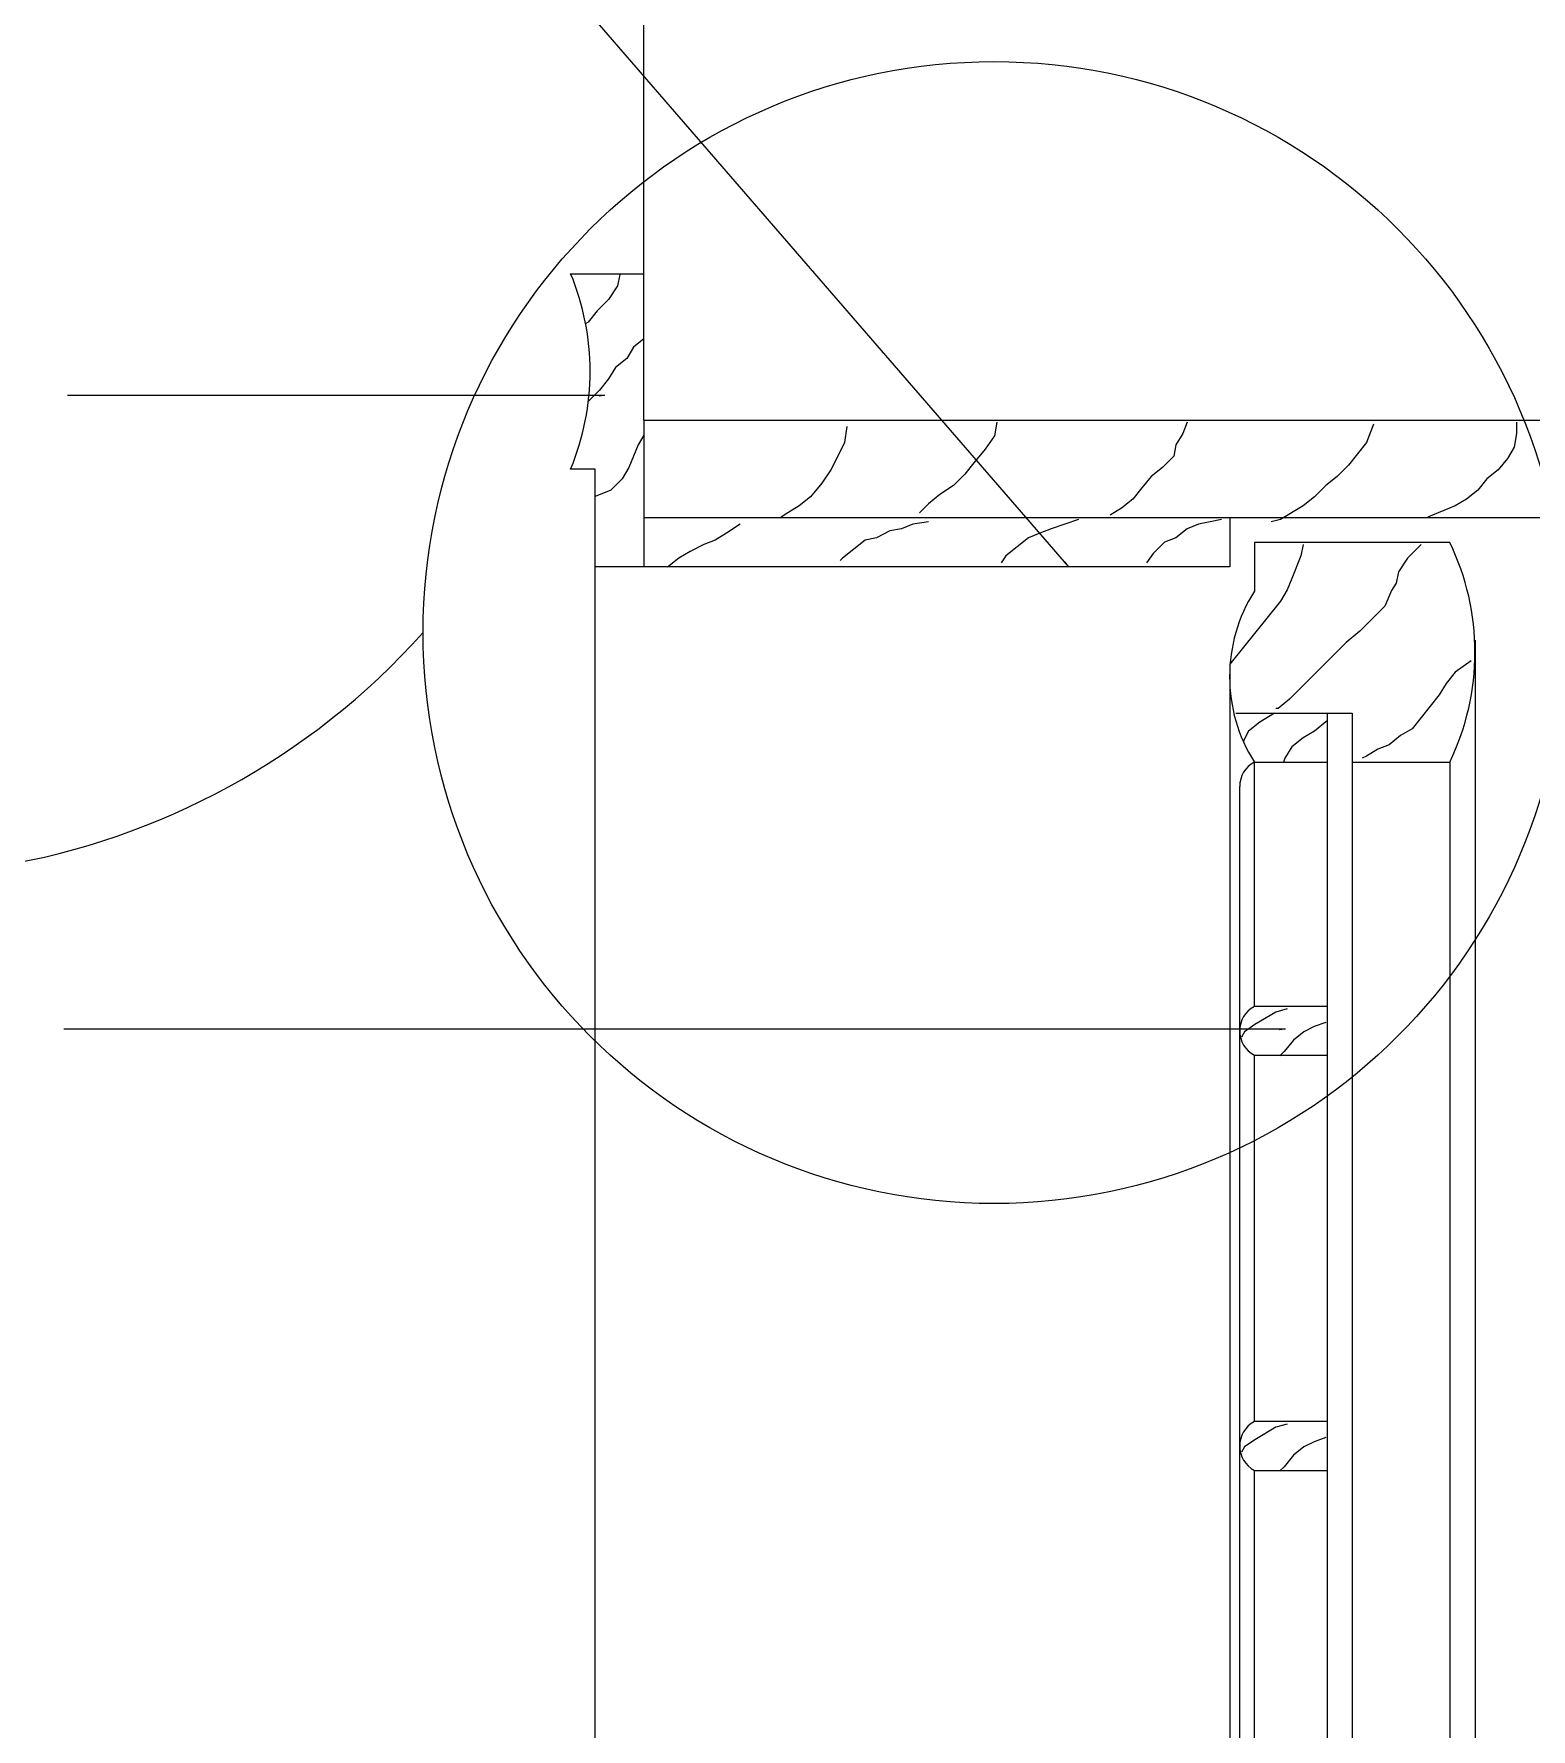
# Model space of a CAD drawing. Header units: metres. Extents: x 289 to 5205, y 117 to 7144.
# Drawn here: x 4281 to 4894, y 5685 to 6380 of the extents above; entities that cross this region are included whole.
import ezdxf

# ---------------------------------------------------------------- set-up
doc = ezdxf.new("R2010")
doc.units = ezdxf.units.M
for name, color, linetype in [('2', 2, 'Continuous'), ('3', 3, 'Continuous'), ('4', 4, 'Continuous'), ('7', 7, 'Continuous'), ('BH', 3, 'Continuous'), ('DIM', 3, 'Continuous')]:
    doc.layers.add(name, color=color, linetype=linetype)
doc.dimstyles.get("Standard").update_dxf_attribs({"dimtxt": 2.5, "dimasz": 2.5, "dimexe": 1.25, "dimexo": 0.625, "dimtad": 1, "dimcen": 2.5, "dimazin": 3, "dimtfac": 1, "dimtmove": 0, "dimatfit": 3})

msp = doc.modelspace()

# ---------------------------------------------------------------- hatches: boundary and pattern name
at = {"layer": 'BH'}
h = msp.add_hatch(dxfattribs=at)
h.set_pattern_fill('AR-CONC', scale=25)
h.paths.add_polyline_path([(5010.56, 6753.24), (4530.56, 6650.74), (4530.56, 6319.02, -0.5), (4890.92, 6221.31), (5010.56, 6221.31)])
h = msp.add_hatch(dxfattribs=at)
h.set_pattern_fill('ANSI31', scale=500)
h.paths.add_polyline_path([(5010.56, 6753.24), (4530.56, 6650.74), (4530.56, 6319.02, -0.5), (4890.92, 6221.31), (5010.56, 6221.31)])
h.paths.add_polyline_path([(4530.56, 6319.02), (4530.56, 6221.31), (4890.92, 6221.31, 0.5)])
h = msp.add_hatch(dxfattribs=at)
h.set_pattern_fill('AR-CONC', scale=25)
h.paths.add_polyline_path([(4530.56, 6319.02), (4530.56, 6221.31), (4890.92, 6221.31, 0.5)])

# ---------------------------------------------------------------- linework, layer by layer
at = {"layer": '2'}
for q in [(4530.56, 6650.74), (5010.56, 6221.31)]:
    msp.add_line((4530.56, 6221.31), q, dxfattribs=at)
at = {"layer": '3'}
for p, q in [((4780.56, 5981.31), (4780.56, 6081.31)), ((4810.56, 5081.31), (4810.56, 6081.31)), ((4820.56, 6081.31), (4820.56, 5081.31)), ((4780.56, 5811.31), (4780.56, 5961.31)), ((4780.56, 5371.31), (4780.56, 5791.31))]:
    msp.add_line(p, q, dxfattribs=at)
at = {"layer": '4'}
for p, q in [((4530.56, 6221.31), (4530.56, 6161.31)), ((4510.56, 1361.31), (4510.56, 6161.31)), ((4860.56, 6081.31), (4860.56, 5081.31))]:
    msp.add_line(p, q, dxfattribs=at)
for points in [[(5010.56, 6301.31), (5040.56, 6301.31), (5040.56, 6181.31), (4770.56, 6181.31), (4770.56, 6161.31), (4530.56, 6161.31), (4510.56, 6161.31), (4510.56, 6201.31), (4500.56, 6201.31, 0.2), (4500.56, 6281.31), (4530.56, 6281.31)], [(4772.95, 6101.31), (4820.56, 6101.31), (4820.56, 6081.31), (4860.56, 6081.31, 0.23), (4860.56, 6171.31), (4780.56, 6171.31), (4780.56, 6151.31, 0.29), (4780.56, 6081.31), (4810.56, 6081.31), (4810.56, 6101.31)], [(4810.56, 5981.31), (4780.56, 5981.31, 0.6), (4780.56, 5961.31), (4810.56, 5961.31)], [(4810.56, 5811.31), (4780.56, 5811.31, 0.6), (4780.56, 5791.31), (4810.56, 5791.31)]]:
    msp.add_lwpolyline(points, format="xyb", dxfattribs=at)
at = {"layer": '7'}
for p, q in [((4770.56, 6181.31), (4530.56, 6181.31)), ((4870.96, 6131.31), (4870.96, 5041.31)), ((4770.56, 6121.31), (4770.56, 5051.31))]:
    msp.add_line(p, q, dxfattribs=at)
msp.add_lwpolyline([(4780.56, 6081.31, 0.28), (4774.55, 6071.31)], format="xyb", dxfattribs=at)
msp.add_lwpolyline([(4774.55, 5091.31), (4774.55, 6071.31)], dxfattribs=at)
at = {"layer": 'BH'}
for p, q in [((4519.81, 6276.29), (4516.09, 6270.72)), ((4520.74, 6280.93), (4519.81, 6276.29)), ((4516.09, 6270.72), (4511.45, 6266.07)), ((4507.73, 6261.43), (4506.81, 6260.88)), ((4511.45, 6266.07), (4507.73, 6261.43)), ((4530.56, 6254.61), (4526.32, 6251.21)), ((4526.32, 6251.21), (4523.53, 6246.57)), ((4518.88, 6242.85), (4516.09, 6238.21)), ((4523.53, 6246.57), (4518.88, 6242.85)), ((4512.37, 6233.57), (4507.73, 6228.92)), ((4516.09, 6238.21), (4512.37, 6233.57)), ((4675.03, 6220.56), (4674.1, 6214.99)), ((4753.1, 6220.56), (4751.24, 6215.92)), ((4829.32, 6219.64), (4826.53, 6212.2)), ((4887.87, 6220.56), (4887.87, 6215.92)), ((4530.56, 6215.25), (4528.18, 6211.28)), ((4613.69, 6218.71), (4612.76, 6212.2)), ((4674.1, 6214.99), (4670.38, 6209.42)), ((4751.24, 6215.92), (4748.46, 6211.28)), ((4887.87, 6215.92), (4886.94, 6210.35)), ((4528.18, 6211.28), (4524.46, 6201.99)), ((4609.97, 6206.63), (4607.18, 6201.06)), ((4612.76, 6212.2), (4609.97, 6206.63)), ((4670.38, 6209.42), (4665.73, 6203.85)), ((4747.53, 6206.63), (4742.88, 6201.99)), ((4748.46, 6211.28), (4747.53, 6206.63)), ((4822.81, 6207.56), (4819.09, 6202.92)), ((4826.53, 6212.2), (4822.81, 6207.56)), ((4884.16, 6205.7), (4880.44, 6201.06)), ((4886.94, 6210.35), (4884.16, 6205.7)), ((4524.46, 6201.99), (4521.67, 6197.34)), ((4607.18, 6201.06), (4603.46, 6195.49)), ((4662.02, 6199.2), (4657.37, 6194.56)), ((4665.73, 6203.85), (4662.02, 6199.2)), ((4742.88, 6201.99), (4738.23, 6198.27)), ((4819.09, 6202.92), (4814.45, 6198.27)), ((4880.44, 6201.06), (4875.79, 6197.34)), ((4517.02, 6192.7), (4510.56, 6190.12)), ((4521.67, 6197.34), (4517.02, 6192.7)), ((4603.46, 6195.49), (4598.81, 6189.91)), ((4657.37, 6194.56), (4651.79, 6190.84)), ((4734.51, 6193.63), (4730.8, 6188.99)), ((4738.23, 6198.27), (4734.51, 6193.63)), ((4809.8, 6194.56), (4805.15, 6189.91)), ((4814.45, 6198.27), (4809.8, 6194.56)), ((4872.07, 6192.7), (4867.43, 6188.99)), ((4875.79, 6197.34), (4872.07, 6192.7)), ((4594.17, 6186.2), (4589.52, 6183.41)), ((4598.81, 6189.91), (4594.17, 6186.2)), ((4647.15, 6187.13), (4643.43, 6183.41)), ((4651.79, 6190.84), (4647.15, 6187.13)), ((4726.15, 6185.27), (4721.5, 6182.48)), ((4730.8, 6188.99), (4726.15, 6185.27)), ((4800.5, 6186.2), (4791.21, 6180.63)), ((4805.15, 6189.91), (4800.5, 6186.2)), ((4862.78, 6186.2), (4858.13, 6184.34)), ((4867.43, 6188.99), (4862.78, 6186.2)), ((4570, 6178.77), (4564.42, 6175.05)), ((4589.52, 6183.41), (4586.73, 6181.56)), ((4640.64, 6178.77), (4635.99, 6176.91)), ((4647.15, 6179.7), (4640.64, 6178.77)), ((4702.91, 6178.77), (4697.34, 6176.91)), ((4708.49, 6180.63), (4702.91, 6178.77)), ((4757.75, 6178.77), (4753.1, 6176.91)), ((4762.4, 6179.7), (4757.75, 6178.77)), ((4767.04, 6180.63), (4762.4, 6179.7)), ((4791.21, 6180.63), (4787.49, 6179.7)), ((4853.48, 6182.48), (4851.62, 6181.56)), ((4858.13, 6184.34), (4853.48, 6182.48)), ((4559.78, 6172.27), (4555.13, 6170.41)), ((4564.42, 6175.05), (4559.78, 6172.27)), ((4621.12, 6172.27), (4616.47, 6168.55)), ((4625.77, 6173.2), (4621.12, 6172.27)), ((4631.34, 6175.98), (4625.77, 6173.2)), ((4635.99, 6176.91), (4631.34, 6175.98)), ((4688.04, 6173.2), (4683.39, 6169.48)), ((4692.69, 6175.05), (4688.04, 6173.2)), ((4697.34, 6176.91), (4692.69, 6175.05)), ((4743.81, 6171.34), (4739.16, 6166.69)), ((4748.46, 6173.2), (4743.81, 6171.34)), ((4753.1, 6176.91), (4748.46, 6173.2)), ((4544.91, 6164.84), (4540.26, 6161.12)), ((4549.55, 6167.62), (4544.91, 6164.84)), ((4555.13, 6170.41), (4549.55, 6167.62)), ((4611.83, 6164.84), (4610.9, 6163.91)), ((4616.47, 6168.55), (4611.83, 6164.84)), ((4678.75, 6165.77), (4676.89, 6162.98)), ((4683.39, 6169.48), (4678.75, 6165.77)), ((4739.16, 6166.69), (4736.37, 6162.98)), ((4799.58, 6165.77), (4795.86, 6156.48)), ((4800.5, 6170.41), (4799.58, 6165.77)), ((4843.26, 6164.84), (4839.54, 6159.26)), ((4848.84, 6170.41), (4843.26, 6164.84)), ((4839.54, 6159.26), (4838.61, 6154.62)), ((4794, 6151.83), (4791.21, 6147.19)), ((4795.86, 6156.48), (4794, 6151.83)), ((4836.75, 6151.62), (4833.97, 6145.12)), ((4838.61, 6154.62), (4836.75, 6151.62)), ((4791.21, 6147.19), (4770.57, 6121.41)), ((4833.97, 6145.12), (4828.39, 6139.54)), ((4828.39, 6139.54), (4823.74, 6134.9)), ((4818.16, 6130.26), (4804.22, 6116.32)), ((4823.74, 6134.9), (4818.16, 6130.26)), ((4869.28, 6122.83), (4862.78, 6118.18)), ((4804.22, 6116.32), (4799.58, 6111.68)), ((4862.78, 6118.18), (4859.06, 6113.54)), ((4799.58, 6111.68), (4794.93, 6107.04)), ((4856.27, 6108.89), (4852.55, 6104.25)), ((4859.06, 6113.54), (4856.27, 6108.89)), ((4790.28, 6103.32), (4789.35, 6103.32)), ((4794.93, 6107.04), (4790.28, 6103.32)), ((4852.55, 6104.25), (4848.84, 6099.61)), ((4782.85, 6097.75), (4778.2, 6094.03)), ((4788.78, 6101.31), (4782.85, 6097.75)), ((4810.56, 6098.36), (4805.15, 6094.03)), ((4845.12, 6094.96), (4840.47, 6092.18)), ((4848.84, 6099.61), (4845.12, 6094.96)), ((4778.2, 6094.03), (4776.04, 6089.72)), ((4800.5, 6091.25), (4795.86, 6087.53)), ((4805.15, 6094.03), (4800.5, 6091.25)), ((4835.82, 6088.46), (4831.18, 6086.6)), ((4840.47, 6092.18), (4835.82, 6088.46)), ((4793.07, 6082.89), (4792.54, 6081.31)), ((4795.86, 6087.53), (4793.07, 6082.89)), ((4826.53, 6083.82), (4824.67, 6082.89)), ((4831.18, 6086.6), (4826.53, 6083.82)), ((4789.31, 5978.98), (4780.78, 5973.87)), ((4794, 5980.26), (4789.31, 5978.98)), ((4776.52, 5970.89), (4775.24, 5968.76)), ((4780.78, 5973.87), (4776.52, 5970.89)), ((4800.83, 5970.89), (4796.56, 5967.48)), ((4805.09, 5973.02), (4800.83, 5970.89)), ((4809.78, 5974.72), (4805.09, 5973.02)), ((4792.72, 5962.79), (4791.02, 5961.09)), ((4796.56, 5967.48), (4792.72, 5962.79)), ((4794, 5810.26), (4789.31, 5808.98)), ((4780.78, 5803.87), (4776.52, 5800.89)), ((4789.31, 5808.98), (4780.78, 5803.87)), ((4805.09, 5803.02), (4800.83, 5800.89)), ((4809.78, 5804.72), (4805.09, 5803.02)), ((4776.52, 5800.89), (4775.24, 5798.76)), ((4796.56, 5797.48), (4792.72, 5792.79)), ((4800.83, 5800.89), (4796.56, 5797.48)), ((4792.72, 5792.79), (4791.02, 5791.09))]:
    msp.add_line(p, q, dxfattribs=at)
at = {"layer": 'DIM'}
msp.add_lwpolyline([(3682.91, 6148.52, -0.3), (4071.75, 6072.18, 0.35), (4440.14, 6134.36, 0.04)], format="xyb", dxfattribs=at)
msp.add_circle((4673.92, 6134.36), 233.78, dxfattribs=at)

# ---------------------------------------------------------------- leaders
for points in [[(4704.61, 6161.31), (4446.53, 6459.26), (4296.11, 6459.26)], [(4514.61, 6231.42), (4294.53, 6231.42)], [(4793.27, 5971.93), (4292.95, 5971.93)]]:
    msp.add_leader(points, dimstyle='Standard', dxfattribs=at)

doc.saveas('drawing.dxf')
